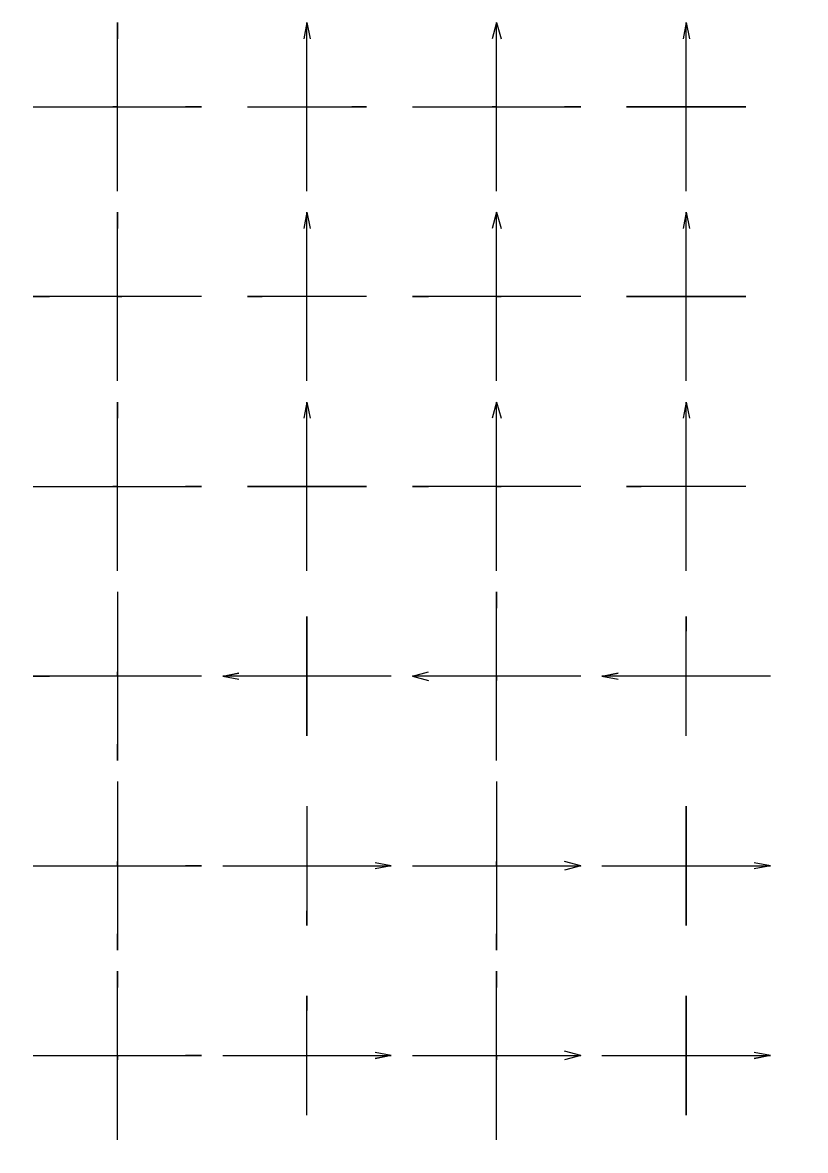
# Model space of a CAD drawing. Header units: metres. Extents: x -2 to 34, y -3 to 106.
# Drawn here: x 15.75 to 34.33, y 20.25 to 47 of the extents above; entities that cross this region are included whole.
import ezdxf

# ---------------------------------------------------------------- set-up
doc = ezdxf.new("R2010")
doc.units = ezdxf.units.M
for name, color, linetype in [('ARROWS', 7, 'Continuous'), ('CONFIG', 7, 'Continuous'), ('EXPLODE', 7, 'Continuous')]:
    doc.layers.add(name, color=color, linetype=linetype)
doc.styles.add('CONFIG', font='OpenSansCondensed-Light.ttf')

# ---------------------------------------------------------------- blocks, each defined once
blk = doc.blocks.new('BASE')
at = {"layer": 'ARROWS', "color": 3}
for p, q in [((0, 2), (-0.104, 1.614)), ((0, -2), (0, 2)), ((0, 2), (0.104, 1.614))]:
    blk.add_line(p, q, dxfattribs=at)
at = {"layer": 'ARROWS', "color": 1}
for p, q in [((-2, 0), (2, 0)), ((2, 0), (1.614, 0.104)), ((2, 0), (1.614, -0.104))]:
    blk.add_line(p, q, dxfattribs=at)
at = {"layer": 'ARROWS', "color": 5}
for p, q in [((0, 0, 2), (0, 0.104, 1.614)), ((0, 0, -2), (0, 0, 2)), ((0, 0, 2), (0, -0.104, 1.614))]:
    blk.add_line(p, q, dxfattribs=at)
at = {"style": 'CONFIG'}
for tag, p in [('EXTRUSION', (-1.8, 0.8)), ('SCALE', (-1.8, 0.5)), ('ROTATION', (-1.8, 0.2))]:
    blk.add_attdef(tag, p, '', height=0.2, dxfattribs=at)

msp = doc.modelspace()

# ---------------------------------------------------------------- linework, layer by layer
at = {"layer": 'EXPLODE', "color": 6}
for p, q in [((18, 43), (18, 47)), ((18, 47), (18, 46.614, 0.104)), ((18, 47), (18, 46.614, -0.104)), ((22.5, 47), (22.427, 46.614, -0.073)), ((22.5, 43), (22.5, 47)), ((22.5, 47), (22.573, 46.614, 0.073)), ((27, 47), (26.896, 46.614)), ((27, 43), (27, 47)), ((27, 47), (27.104, 46.614)), ((31.5, 47), (31.427, 46.614, 0.073)), ((31.5, 43), (31.5, 47)), ((31.5, 47), (31.573, 46.614, -0.073)), ((16, 45), (20, 45)), ((18, 45, 2), (17.896, 45, 1.614)), ((18, 45, -2), (18, 45, 2)), ((18, 45, 2), (18.104, 45, 1.614)), ((20, 45), (19.614, 45, 0.104)), ((20, 45), (19.614, 45, -0.104)), ((21.086, 45, 1.414), (23.914, 45, -1.414)), ((21.086, 45, -1.414), (23.914, 45, 1.414)), ((23.914, 45, -1.414), (23.568, 45, -1.214)), ((23.914, 45, 1.414), (23.568, 45, 1.214)), ((23.914, 45, -1.414), (23.714, 45, -1.068)), ((23.914, 45, 1.414), (23.714, 45, 1.068)), ((25, 45), (29, 45)), ((27, 45, -2), (26.896, 45, -1.614)), ((27, 45, 2), (27, 45, -2)), ((27, 45, -2), (27.104, 45, -1.614)), ((29, 45), (28.614, 45, 0.104)), ((29, 45), (28.614, 45, -0.104)), ((32.914, 45, 1.414), (30.086, 45, -1.414)), ((30.086, 45, -1.414), (30.432, 45, -1.214)), ((30.086, 45, -1.414), (30.286, 45, -1.068)), ((30.086, 45, 1.414), (32.914, 45, -1.414)), ((32.914, 45, -1.414), (32.568, 45, -1.214)), ((32.914, 45, -1.414), (32.714, 45, -1.068)), ((18, 38.5), (18, 42.5)), ((18, 42.5), (18, 42.114, -0.104)), ((18, 42.5), (18, 42.114, 0.104)), ((22.5, 42.5), (22.427, 42.114, -0.073)), ((22.5, 38.5), (22.5, 42.5)), ((22.5, 42.5), (22.573, 42.114, 0.073)), ((27, 42.5), (26.896, 42.114)), ((27, 38.5), (27, 42.5)), ((27, 42.5), (27.104, 42.114)), ((31.5, 42.5), (31.427, 42.114, 0.073)), ((31.5, 38.5), (31.5, 42.5)), ((31.5, 42.5), (31.573, 42.114, -0.073)), ((20, 40.5), (16, 40.5)), ((16, 40.5), (16.386, 40.5, -0.104)), ((16, 40.5), (16.386, 40.5, 0.104)), ((18, 40.5, -2), (17.896, 40.5, -1.614)), ((18, 40.5, 2), (18, 40.5, -2)), ((18, 40.5, -2), (18.104, 40.5, -1.614)), ((23.914, 40.5, -1.414), (21.086, 40.5, 1.414)), ((21.086, 40.5, 1.414), (21.286, 40.5, 1.068)), ((21.086, 40.5, 1.414), (21.432, 40.5, 1.214)), ((23.914, 40.5, 1.414), (21.086, 40.5, -1.414)), ((21.086, 40.5, -1.414), (21.432, 40.5, -1.214)), ((21.086, 40.5, -1.414), (21.286, 40.5, -1.068)), ((29, 40.5), (25, 40.5)), ((25, 40.5), (25.386, 40.5, -0.104)), ((25, 40.5), (25.386, 40.5, 0.104)), ((27, 40.5, 2), (26.896, 40.5, 1.614)), ((27, 40.5, -2), (27, 40.5, 2)), ((27, 40.5, 2), (27.104, 40.5, 1.614)), ((30.086, 40.5, -1.414), (32.914, 40.5, 1.414)), ((32.914, 40.5, -1.414), (30.086, 40.5, 1.414)), ((30.086, 40.5, 1.414), (30.286, 40.5, 1.068)), ((30.086, 40.5, 1.414), (30.432, 40.5, 1.214)), ((32.914, 40.5, 1.414), (32.568, 40.5, 1.214)), ((32.914, 40.5, 1.414), (32.714, 40.5, 1.068)), ((18, 34), (18, 38)), ((18, 38), (18, 37.614, -0.104)), ((18, 38), (18, 37.614, 0.104)), ((22.5, 38), (22.427, 37.614, -0.073)), ((22.5, 34), (22.5, 38)), ((22.5, 38), (22.573, 37.614, 0.073)), ((27, 38), (26.896, 37.614)), ((27, 34), (27, 38)), ((27, 38), (27.104, 37.614)), ((31.5, 38), (31.427, 37.614, 0.073)), ((31.5, 34), (31.5, 38)), ((31.5, 38), (31.573, 37.614, -0.073)), ((16, 36), (20, 36)), ((18, 36, -2), (17.896, 36, -1.614)), ((18, 36, 2), (18, 36, -2)), ((18, 36, -2), (18.104, 36, -1.614)), ((20, 36), (19.614, 36, -0.104)), ((20, 36), (19.614, 36, 0.104)), ((21.086, 36, 1.414), (23.914, 36, -1.414)), ((23.914, 36, 1.414), (21.086, 36, -1.414)), ((21.086, 36, -1.414), (21.286, 36, -1.068)), ((21.086, 36, -1.414), (21.432, 36, -1.214)), ((23.914, 36, -1.414), (23.568, 36, -1.214)), ((23.914, 36, -1.414), (23.714, 36, -1.068)), ((29, 36), (25, 36)), ((25, 36), (25.386, 36, 0.104)), ((25, 36), (25.386, 36, -0.104)), ((27, 36, -2), (26.896, 36, -1.614)), ((27, 36, 2), (27, 36, -2)), ((27, 36, -2), (27.104, 36, -1.614)), ((32.914, 36, 1.414), (30.086, 36, -1.414)), ((30.086, 36, -1.414), (30.286, 36, -1.068)), ((30.086, 36, -1.414), (30.432, 36, -1.214)), ((32.914, 36, -1.414), (30.086, 36, 1.414)), ((30.086, 36, 1.414), (30.432, 36, 1.214)), ((30.086, 36, 1.414), (30.286, 36, 1.068)), ((18, 33.5), (18, 29.5)), ((27, 29.5), (27, 33.5)), ((27, 33.5), (27, 33.114, 0.104)), ((27, 33.5), (27, 33.114, -0.104)), ((22.5, 32.914, 1.414), (22.5, 30.086, -1.414)), ((22.5, 30.086, 1.414), (22.5, 32.914, -1.414)), ((22.5, 32.914, -1.414), (22.5, 32.714, -1.068)), ((22.5, 32.914, -1.414), (22.5, 32.568, -1.214)), ((31.5, 30.086, 1.414), (31.5, 32.914, -1.414)), ((31.5, 32.914, -1.414), (31.5, 32.714, -1.068)), ((31.5, 32.914, -1.414), (31.5, 32.568, -1.214)), ((31.5, 30.086, -1.414), (31.5, 32.914, 1.414)), ((31.5, 32.914, 1.414), (31.5, 32.568, 1.214)), ((31.5, 32.914, 1.414), (31.5, 32.714, 1.068)), ((18, 31.5, -2), (18, 31.604, -1.614)), ((20.5, 31.5), (20.886, 31.573, -0.073)), ((25, 31.5), (25.386, 31.604)), ((27, 31.5, -2), (27, 31.604, -1.614)), ((29.5, 31.5), (29.886, 31.573, 0.073)), ((20, 31.5), (16, 31.5)), ((16, 31.5), (16.386, 31.5, -0.104)), ((16, 31.5), (16.386, 31.5, 0.104)), ((18, 31.5, 2), (18, 31.5, -2)), ((18, 31.5, -2), (18, 31.396, -1.614)), ((24.5, 31.5), (20.5, 31.5)), ((20.5, 31.5), (20.886, 31.427, 0.073)), ((29, 31.5), (25, 31.5)), ((25, 31.5), (25.386, 31.396)), ((27, 31.5, 2), (27, 31.5, -2)), ((27, 31.5, -2), (27, 31.396, -1.614)), ((33.5, 31.5), (29.5, 31.5)), ((29.5, 31.5), (29.886, 31.427, -0.073)), ((22.5, 30.086, -1.414), (22.5, 30.432, -1.214)), ((22.5, 30.086, -1.414), (22.5, 30.286, -1.068)), ((18, 29.5), (18, 29.886, -0.104)), ((18, 29.5), (18, 29.886, 0.104)), ((18, 29), (18, 25)), ((27, 29), (27, 25)), ((22.5, 28.414, 1.414), (22.5, 25.586, -1.414)), ((22.5, 28.414, -1.414), (22.5, 25.586, 1.414)), ((31.5, 25.586, 1.414), (31.5, 28.414, -1.414)), ((31.5, 28.414, -1.414), (31.5, 28.068, -1.214)), ((31.5, 28.414, -1.414), (31.5, 28.214, -1.068)), ((31.5, 28.414, 1.414), (31.5, 25.586, -1.414)), ((18, 27, 2), (18, 27.104, 1.614)), ((24.5, 27), (24.114, 27.073, -0.073)), ((27, 27, -2), (27, 27.104, -1.614)), ((29, 27), (28.614, 27.104)), ((33.5, 27), (33.114, 27.073, 0.073)), ((16, 27), (20, 27)), ((18, 27, -2), (18, 27, 2)), ((18, 27, 2), (18, 26.896, 1.614)), ((20, 27), (19.614, 27, 0.104)), ((20, 27), (19.614, 27, -0.104)), ((20.5, 27), (24.5, 27)), ((24.5, 27), (24.114, 26.927, 0.073)), ((25, 27), (29, 27)), ((27, 27, 2), (27, 27, -2)), ((27, 27, -2), (27, 26.896, -1.614)), ((29, 27), (28.614, 26.896)), ((29.5, 27), (33.5, 27)), ((33.5, 27), (33.114, 26.927, -0.073)), ((22.5, 25.586, -1.414), (22.5, 25.932, -1.214)), ((22.5, 25.586, 1.414), (22.5, 25.932, 1.214)), ((22.5, 25.586, -1.414), (22.5, 25.786, -1.068)), ((22.5, 25.586, 1.414), (22.5, 25.786, 1.068)), ((31.5, 25.586, -1.414), (31.5, 25.932, -1.214)), ((31.5, 25.586, -1.414), (31.5, 25.786, -1.068)), ((18, 25), (18, 25.386, 0.104)), ((18, 25), (18, 25.386, -0.104)), ((27, 25), (27, 25.386, 0.104)), ((27, 25), (27, 25.386, -0.104)), ((18, 20.5), (18, 24.5)), ((18, 24.5), (18, 24.114, -0.104)), ((18, 24.5), (18, 24.114, 0.104)), ((27, 20.5), (27, 24.5)), ((27, 24.5), (27, 24.114, -0.104)), ((27, 24.5), (27, 24.114, 0.104)), ((22.5, 21.086, -1.414), (22.5, 23.914, 1.414)), ((22.5, 23.914, 1.414), (22.5, 23.714, 1.068)), ((22.5, 23.914, 1.414), (22.5, 23.568, 1.214)), ((22.5, 21.086, 1.414), (22.5, 23.914, -1.414)), ((22.5, 23.914, -1.414), (22.5, 23.568, -1.214)), ((22.5, 23.914, -1.414), (22.5, 23.714, -1.068)), ((31.5, 23.914, -1.414), (31.5, 21.086, 1.414)), ((31.5, 21.086, -1.414), (31.5, 23.914, 1.414)), ((31.5, 23.914, 1.414), (31.5, 23.714, 1.068)), ((31.5, 23.914, 1.414), (31.5, 23.568, 1.214)), ((16, 22.5), (20, 22.5)), ((18, 22.5, -2), (18, 22.604, -1.614)), ((18, 22.5, 2), (18, 22.5, -2)), ((18, 22.5, -2), (18, 22.396, -1.614)), ((20, 22.5), (19.614, 22.5, -0.104)), ((20, 22.5), (19.614, 22.5, 0.104)), ((20.5, 22.5), (24.5, 22.5)), ((24.5, 22.5), (24.114, 22.573, -0.073)), ((24.5, 22.5), (24.114, 22.427, 0.073)), ((25, 22.5), (29, 22.5)), ((27, 22.5, 2), (27, 22.604, 1.614)), ((27, 22.5, -2), (27, 22.5, 2)), ((27, 22.5, 2), (27, 22.396, 1.614)), ((29, 22.5), (28.614, 22.604)), ((29, 22.5), (28.614, 22.396)), ((29.5, 22.5), (33.5, 22.5)), ((33.5, 22.5), (33.114, 22.573, 0.073)), ((33.5, 22.5), (33.114, 22.427, -0.073)), ((31.5, 21.086, 1.414), (31.5, 21.432, 1.214)), ((31.5, 21.086, 1.414), (31.5, 21.286, 1.068))]:
    msp.add_line(p, q, dxfattribs=at)

# ---------------------------------------------------------------- block references
at = {"layer": 'CONFIG', "extrusion": (0, 1, 0)}
ref = msp.add_blockref('BASE', (-13.5, 0, 45), dxfattribs=dict(at, yscale=-1, rotation=135))
ref.add_attrib('ROTATION', 'Rotation: 135.00 deg', (12.086, -1.131, -45), dxfattribs={"layer": '0', "extrusion": (0, -1, 0), "height": 0.2, "rotation": 45, "style": 'CONFIG'})
ref.add_attrib('SCALE', 'Scale: x=1.0  y=-1.0  z=1.0', (11.874, -0.919, -45), dxfattribs={"layer": '0', "extrusion": (0, -1, 0), "height": 0.2, "rotation": 45, "style": 'CONFIG'})
ref.add_attrib('EXTRUSION', 'Extrusion: (0.0, 1.0, 0.0)', (11.662, -0.707, -45), dxfattribs={"layer": '0', "extrusion": (0, -1, 0), "height": 0.2, "rotation": 45, "style": 'CONFIG'})
ref = msp.add_blockref('BASE', (-18, 0, 45), dxfattribs=dict(at, yscale=-1, rotation=180))
ref.add_attrib('ROTATION', 'Rotation: 180.00 deg', (16.2, 0.2, -45), dxfattribs={"layer": '0', "extrusion": (0, -1, 0), "height": 0.2, "style": 'CONFIG'})
ref.add_attrib('SCALE', 'Scale: x=1.0  y=-1.0  z=1.0', (16.2, 0.5, -45), dxfattribs={"layer": '0', "extrusion": (0, -1, 0), "height": 0.2, "style": 'CONFIG'})
ref.add_attrib('EXTRUSION', 'Extrusion: (0.0, 1.0, 0.0)', (16.2, 0.8, -45), dxfattribs={"layer": '0', "extrusion": (0, -1, 0), "height": 0.2, "style": 'CONFIG'})
ref = msp.add_blockref('BASE', (-22.5, 0, 45), dxfattribs=dict(at, yscale=-1, rotation=225))
ref.add_attrib('ROTATION', 'Rotation: 225.00 deg', (21.369, 1.414, -45), dxfattribs={"layer": '0', "extrusion": (0, -1, 0), "height": 0.2, "rotation": -45, "style": 'CONFIG'})
ref.add_attrib('SCALE', 'Scale: x=1.0  y=-1.0  z=1.0', (21.581, 1.626, -45), dxfattribs={"layer": '0', "extrusion": (0, -1, 0), "height": 0.2, "rotation": -45, "style": 'CONFIG'})
ref.add_attrib('EXTRUSION', 'Extrusion: (0.0, 1.0, 0.0)', (21.793, 1.838, -45), dxfattribs={"layer": '0', "extrusion": (0, -1, 0), "height": 0.2, "rotation": -45, "style": 'CONFIG'})
ref = msp.add_blockref('BASE', (-27, 0, 45), dxfattribs=dict(at, yscale=-1, rotation=270))
ref.add_attrib('ROTATION', 'Rotation: 270.00 deg', (27.2, 1.8, -45), dxfattribs={"layer": '0', "extrusion": (0, -1, 0), "height": 0.2, "rotation": -90, "style": 'CONFIG'})
ref.add_attrib('SCALE', 'Scale: x=1.0  y=-1.0  z=1.0', (27.5, 1.8, -45), dxfattribs={"layer": '0', "extrusion": (0, -1, 0), "height": 0.2, "rotation": -90, "style": 'CONFIG'})
ref.add_attrib('EXTRUSION', 'Extrusion: (0.0, 1.0, 0.0)', (27.8, 1.8, -45), dxfattribs={"layer": '0', "extrusion": (0, -1, 0), "height": 0.2, "rotation": -90, "style": 'CONFIG'})
ref = msp.add_blockref('BASE', (-31.5, 0, 45), dxfattribs=dict(at, yscale=-1, rotation=315))
ref.add_attrib('ROTATION', 'Rotation: 315.00 deg', (32.914, 1.131, -45), dxfattribs={"layer": '0', "extrusion": (0, -1, 0), "height": 0.2, "rotation": -135, "style": 'CONFIG'})
ref.add_attrib('SCALE', 'Scale: x=1.0  y=-1.0  z=1.0', (33.126, 0.919, -45), dxfattribs={"layer": '0', "extrusion": (0, -1, 0), "height": 0.2, "rotation": -135, "style": 'CONFIG'})
ref.add_attrib('EXTRUSION', 'Extrusion: (0.0, 1.0, 0.0)', (33.338, 0.707, -45), dxfattribs={"layer": '0', "extrusion": (0, -1, 0), "height": 0.2, "rotation": -135, "style": 'CONFIG'})
ref = msp.add_blockref('BASE', (-13.5, 0, 40.5), dxfattribs=dict(at, xscale=-1, rotation=135))
ref.add_attrib('ROTATION', 'Rotation: 135.00 deg', (14.914, 1.131, -40.5), dxfattribs={"layer": '0', "extrusion": (0, -1, 0), "height": 0.2, "rotation": -135, "style": 'CONFIG'})
ref.add_attrib('SCALE', 'Scale: x=-1.0  y=1.0  z=1.0', (15.126, 0.919, -40.5), dxfattribs={"layer": '0', "extrusion": (0, -1, 0), "height": 0.2, "rotation": -135, "style": 'CONFIG'})
ref.add_attrib('EXTRUSION', 'Extrusion: (0.0, 1.0, 0.0)', (15.338, 0.707, -40.5), dxfattribs={"layer": '0', "extrusion": (0, -1, 0), "height": 0.2, "rotation": -135, "style": 'CONFIG'})
ref = msp.add_blockref('BASE', (-18, 0, 40.5), dxfattribs=dict(at, xscale=-1, rotation=180))
ref.add_attrib('ROTATION', 'Rotation: 180.00 deg', (19.8, -0.2, -40.5), dxfattribs={"layer": '0', "extrusion": (0, -1, 0), "height": 0.2, "rotation": -180, "style": 'CONFIG'})
ref.add_attrib('SCALE', 'Scale: x=-1.0  y=1.0  z=1.0', (19.8, -0.5, -40.5), dxfattribs={"layer": '0', "extrusion": (0, -1, 0), "height": 0.2, "rotation": -180, "style": 'CONFIG'})
ref.add_attrib('EXTRUSION', 'Extrusion: (0.0, 1.0, 0.0)', (19.8, -0.8, -40.5), dxfattribs={"layer": '0', "extrusion": (0, -1, 0), "height": 0.2, "rotation": -180, "style": 'CONFIG'})
ref = msp.add_blockref('BASE', (-22.5, 0, 40.5), dxfattribs=dict(at, xscale=-1, rotation=225))
ref.add_attrib('ROTATION', 'Rotation: 225.00 deg', (23.631, -1.414, -40.5), dxfattribs={"layer": '0', "extrusion": (0, -1, 0), "height": 0.2, "rotation": 135, "style": 'CONFIG'})
ref.add_attrib('SCALE', 'Scale: x=-1.0  y=1.0  z=1.0', (23.419, -1.626, -40.5), dxfattribs={"layer": '0', "extrusion": (0, -1, 0), "height": 0.2, "rotation": 135, "style": 'CONFIG'})
ref.add_attrib('EXTRUSION', 'Extrusion: (0.0, 1.0, 0.0)', (23.207, -1.838, -40.5), dxfattribs={"layer": '0', "extrusion": (0, -1, 0), "height": 0.2, "rotation": 135, "style": 'CONFIG'})
ref = msp.add_blockref('BASE', (-27, 0, 40.5), dxfattribs=dict(at, xscale=-1, rotation=270))
ref.add_attrib('ROTATION', 'Rotation: 270.00 deg', (26.8, -1.8, -40.5), dxfattribs={"layer": '0', "extrusion": (0, -1, 0), "height": 0.2, "rotation": 90, "style": 'CONFIG'})
ref.add_attrib('SCALE', 'Scale: x=-1.0  y=1.0  z=1.0', (26.5, -1.8, -40.5), dxfattribs={"layer": '0', "extrusion": (0, -1, 0), "height": 0.2, "rotation": 90, "style": 'CONFIG'})
ref.add_attrib('EXTRUSION', 'Extrusion: (0.0, 1.0, 0.0)', (26.2, -1.8, -40.5), dxfattribs={"layer": '0', "extrusion": (0, -1, 0), "height": 0.2, "rotation": 90, "style": 'CONFIG'})
ref = msp.add_blockref('BASE', (-31.5, 0, 40.5), dxfattribs=dict(at, xscale=-1, rotation=315))
ref.add_attrib('ROTATION', 'Rotation: 315.00 deg', (30.086, -1.131, -40.5), dxfattribs={"layer": '0', "extrusion": (0, -1, 0), "height": 0.2, "rotation": 45, "style": 'CONFIG'})
ref.add_attrib('SCALE', 'Scale: x=-1.0  y=1.0  z=1.0', (29.874, -0.919, -40.5), dxfattribs={"layer": '0', "extrusion": (0, -1, 0), "height": 0.2, "rotation": 45, "style": 'CONFIG'})
ref.add_attrib('EXTRUSION', 'Extrusion: (0.0, 1.0, 0.0)', (29.662, -0.707, -40.5), dxfattribs={"layer": '0', "extrusion": (0, -1, 0), "height": 0.2, "rotation": 45, "style": 'CONFIG'})
ref = msp.add_blockref('BASE', (-13.5, 0, 36), dxfattribs=dict(at, rotation=135))
ref.add_attrib('ROTATION', 'Rotation: 135.00 deg', (-12.369, -1.414, 36), dxfattribs={"layer": '0', "extrusion": (0, 1, 0), "height": 0.2, "rotation": 135, "style": 'CONFIG'})
ref.add_attrib('SCALE', 'Scale: x=1.0  y=1.0  z=1.0', (-12.581, -1.626, 36), dxfattribs={"layer": '0', "extrusion": (0, 1, 0), "height": 0.2, "rotation": 135, "style": 'CONFIG'})
ref.add_attrib('EXTRUSION', 'Extrusion: (0.0, 1.0, 0.0)', (-12.793, -1.838, 36), dxfattribs={"layer": '0', "extrusion": (0, 1, 0), "height": 0.2, "rotation": 135, "style": 'CONFIG'})
ref = msp.add_blockref('BASE', (-18, 0, 36), dxfattribs=dict(at, rotation=180))
ref.add_attrib('ROTATION', 'Rotation: 180.00 deg', (-16.2, -0.2, 36), dxfattribs={"layer": '0', "extrusion": (0, 1, 0), "height": 0.2, "rotation": 180, "style": 'CONFIG'})
ref.add_attrib('SCALE', 'Scale: x=1.0  y=1.0  z=1.0', (-16.2, -0.5, 36), dxfattribs={"layer": '0', "extrusion": (0, 1, 0), "height": 0.2, "rotation": 180, "style": 'CONFIG'})
ref.add_attrib('EXTRUSION', 'Extrusion: (0.0, 1.0, 0.0)', (-16.2, -0.8, 36), dxfattribs={"layer": '0', "extrusion": (0, 1, 0), "height": 0.2, "rotation": 180, "style": 'CONFIG'})
ref = msp.add_blockref('BASE', (-22.5, 0, 36), dxfattribs=dict(at, rotation=225))
ref.add_attrib('ROTATION', 'Rotation: 225.00 deg', (-21.086, 1.131, 36), dxfattribs={"layer": '0', "extrusion": (0, 1, 0), "height": 0.2, "rotation": -135, "style": 'CONFIG'})
ref.add_attrib('SCALE', 'Scale: x=1.0  y=1.0  z=1.0', (-20.874, 0.919, 36), dxfattribs={"layer": '0', "extrusion": (0, 1, 0), "height": 0.2, "rotation": -135, "style": 'CONFIG'})
ref.add_attrib('EXTRUSION', 'Extrusion: (0.0, 1.0, 0.0)', (-20.662, 0.707, 36), dxfattribs={"layer": '0', "extrusion": (0, 1, 0), "height": 0.2, "rotation": -135, "style": 'CONFIG'})
ref = msp.add_blockref('BASE', (-27, 0, 36), dxfattribs=dict(at, rotation=270))
ref.add_attrib('ROTATION', 'Rotation: 270.00 deg', (-26.8, 1.8, 36), dxfattribs={"layer": '0', "extrusion": (0, 1, 0), "height": 0.2, "rotation": -90, "style": 'CONFIG'})
ref.add_attrib('SCALE', 'Scale: x=1.0  y=1.0  z=1.0', (-26.5, 1.8, 36), dxfattribs={"layer": '0', "extrusion": (0, 1, 0), "height": 0.2, "rotation": -90, "style": 'CONFIG'})
ref.add_attrib('EXTRUSION', 'Extrusion: (0.0, 1.0, 0.0)', (-26.2, 1.8, 36), dxfattribs={"layer": '0', "extrusion": (0, 1, 0), "height": 0.2, "rotation": -90, "style": 'CONFIG'})
ref = msp.add_blockref('BASE', (-31.5, 0, 36), dxfattribs=dict(at, rotation=315))
ref.add_attrib('ROTATION', 'Rotation: 315.00 deg', (-32.631, 1.414, 36), dxfattribs={"layer": '0', "extrusion": (0, 1, 0), "height": 0.2, "rotation": -45, "style": 'CONFIG'})
ref.add_attrib('SCALE', 'Scale: x=1.0  y=1.0  z=1.0', (-32.419, 1.626, 36), dxfattribs={"layer": '0', "extrusion": (0, 1, 0), "height": 0.2, "rotation": -45, "style": 'CONFIG'})
ref.add_attrib('EXTRUSION', 'Extrusion: (0.0, 1.0, 0.0)', (-32.207, 1.838, 36), dxfattribs={"layer": '0', "extrusion": (0, 1, 0), "height": 0.2, "rotation": -45, "style": 'CONFIG'})
at = {"layer": 'CONFIG', "extrusion": (1, 0, 0)}
ref = msp.add_blockref('BASE', (31.5, 0, 22.5), dxfattribs=dict(at, zscale=-1, rotation=225))
ref.add_attrib('ROTATION', 'Rotation: 225.00 deg', (32.914, 1.131, 22.5), dxfattribs={"layer": '0', "extrusion": (1, 0, 0), "height": 0.2, "rotation": -135, "style": 'CONFIG'})
ref.add_attrib('SCALE', 'Scale: x=1.0  y=1.0  z=-1.0', (33.126, 0.919, 22.5), dxfattribs={"layer": '0', "extrusion": (1, 0, 0), "height": 0.2, "rotation": -135, "style": 'CONFIG'})
ref.add_attrib('EXTRUSION', 'Extrusion: (1.0, 0.0, 0.0)', (33.338, 0.707, 22.5), dxfattribs={"layer": '0', "extrusion": (1, 0, 0), "height": 0.2, "rotation": -135, "style": 'CONFIG'})
ref = msp.add_blockref('BASE', (31.5, 0, 31.5), dxfattribs=dict(at, zscale=-1, rotation=315))
ref.add_attrib('ROTATION', 'Rotation: 315.00 deg', (30.369, 1.414, 31.5), dxfattribs={"layer": '0', "extrusion": (1, 0, 0), "height": 0.2, "rotation": -45, "style": 'CONFIG'})
ref.add_attrib('SCALE', 'Scale: x=1.0  y=1.0  z=-1.0', (30.581, 1.626, 31.5), dxfattribs={"layer": '0', "extrusion": (1, 0, 0), "height": 0.2, "rotation": -45, "style": 'CONFIG'})
ref.add_attrib('EXTRUSION', 'Extrusion: (1.0, 0.0, 0.0)', (30.793, 1.838, 31.5), dxfattribs={"layer": '0', "extrusion": (1, 0, 0), "height": 0.2, "rotation": -45, "style": 'CONFIG'})
ref = msp.add_blockref('BASE', (31.5, 0, 18), dxfattribs=dict(at, zscale=-1, rotation=180))
ref.add_attrib('ROTATION', 'Rotation: 180.00 deg', (33.3, -0.2, 18), dxfattribs={"layer": '0', "extrusion": (1, 0, 0), "height": 0.2, "rotation": 180, "style": 'CONFIG'})
ref.add_attrib('SCALE', 'Scale: x=1.0  y=1.0  z=-1.0', (33.3, -0.5, 18), dxfattribs={"layer": '0', "extrusion": (1, 0, 0), "height": 0.2, "rotation": 180, "style": 'CONFIG'})
ref.add_attrib('EXTRUSION', 'Extrusion: (1.0, 0.0, 0.0)', (33.3, -0.8, 18), dxfattribs={"layer": '0', "extrusion": (1, 0, 0), "height": 0.2, "rotation": 180, "style": 'CONFIG'})
ref = msp.add_blockref('BASE', (31.5, 0, 27), dxfattribs=dict(at, zscale=-1, rotation=270))
ref.add_attrib('ROTATION', 'Rotation: 270.00 deg', (31.7, 1.8, 27), dxfattribs={"layer": '0', "extrusion": (1, 0, 0), "height": 0.2, "rotation": -90, "style": 'CONFIG'})
ref.add_attrib('SCALE', 'Scale: x=1.0  y=1.0  z=-1.0', (32, 1.8, 27), dxfattribs={"layer": '0', "extrusion": (1, 0, 0), "height": 0.2, "rotation": -90, "style": 'CONFIG'})
ref.add_attrib('EXTRUSION', 'Extrusion: (1.0, 0.0, 0.0)', (32.3, 1.8, 27), dxfattribs={"layer": '0', "extrusion": (1, 0, 0), "height": 0.2, "rotation": -90, "style": 'CONFIG'})
ref = msp.add_blockref('BASE', (27, 0, 22.5), dxfattribs=dict(at, yscale=-1, rotation=225))
ref.add_attrib('ROTATION', 'Rotation: 225.00 deg', (-28.131, 1.414, -22.5), dxfattribs={"layer": '0', "extrusion": (-1, 0, 0), "height": 0.2, "rotation": -45, "style": 'CONFIG'})
ref.add_attrib('SCALE', 'Scale: x=1.0  y=-1.0  z=1.0', (-27.919, 1.626, -22.5), dxfattribs={"layer": '0', "extrusion": (-1, 0, 0), "height": 0.2, "rotation": -45, "style": 'CONFIG'})
ref.add_attrib('EXTRUSION', 'Extrusion: (1.0, 0.0, 0.0)', (-27.707, 1.838, -22.5), dxfattribs={"layer": '0', "extrusion": (-1, 0, 0), "height": 0.2, "rotation": -45, "style": 'CONFIG'})
ref = msp.add_blockref('BASE', (27, 0, 31.5), dxfattribs=dict(at, yscale=-1, rotation=315))
ref.add_attrib('ROTATION', 'Rotation: 315.00 deg', (-25.586, 1.131, -31.5), dxfattribs={"layer": '0', "extrusion": (-1, 0, 0), "height": 0.2, "rotation": -135, "style": 'CONFIG'})
ref.add_attrib('SCALE', 'Scale: x=1.0  y=-1.0  z=1.0', (-25.374, 0.919, -31.5), dxfattribs={"layer": '0', "extrusion": (-1, 0, 0), "height": 0.2, "rotation": -135, "style": 'CONFIG'})
ref.add_attrib('EXTRUSION', 'Extrusion: (1.0, 0.0, 0.0)', (-25.162, 0.707, -31.5), dxfattribs={"layer": '0', "extrusion": (-1, 0, 0), "height": 0.2, "rotation": -135, "style": 'CONFIG'})
ref = msp.add_blockref('BASE', (27, 0, 18), dxfattribs=dict(at, yscale=-1, rotation=180))
ref.add_attrib('ROTATION', 'Rotation: 180.00 deg', (-28.8, 0.2, -18), dxfattribs={"layer": '0', "extrusion": (-1, 0, 0), "height": 0.2, "style": 'CONFIG'})
ref.add_attrib('SCALE', 'Scale: x=1.0  y=-1.0  z=1.0', (-28.8, 0.5, -18), dxfattribs={"layer": '0', "extrusion": (-1, 0, 0), "height": 0.2, "style": 'CONFIG'})
ref.add_attrib('EXTRUSION', 'Extrusion: (1.0, 0.0, 0.0)', (-28.8, 0.8, -18), dxfattribs={"layer": '0', "extrusion": (-1, 0, 0), "height": 0.2, "style": 'CONFIG'})
ref = msp.add_blockref('BASE', (27, 0, 27), dxfattribs=dict(at, yscale=-1, rotation=270))
ref.add_attrib('ROTATION', 'Rotation: 270.00 deg', (-26.8, 1.8, -27), dxfattribs={"layer": '0', "extrusion": (-1, 0, 0), "height": 0.2, "rotation": -90, "style": 'CONFIG'})
ref.add_attrib('SCALE', 'Scale: x=1.0  y=-1.0  z=1.0', (-26.5, 1.8, -27), dxfattribs={"layer": '0', "extrusion": (-1, 0, 0), "height": 0.2, "rotation": -90, "style": 'CONFIG'})
ref.add_attrib('EXTRUSION', 'Extrusion: (1.0, 0.0, 0.0)', (-26.2, 1.8, -27), dxfattribs={"layer": '0', "extrusion": (-1, 0, 0), "height": 0.2, "rotation": -90, "style": 'CONFIG'})
ref = msp.add_blockref('BASE', (22.5, 0, 22.5), dxfattribs=dict(at, xscale=-1, rotation=225))
ref.add_attrib('ROTATION', 'Rotation: 225.00 deg', (-21.369, -1.414, -22.5), dxfattribs={"layer": '0', "extrusion": (-1, 0, 0), "height": 0.2, "rotation": 135, "style": 'CONFIG'})
ref.add_attrib('SCALE', 'Scale: x=-1.0  y=1.0  z=1.0', (-21.581, -1.626, -22.5), dxfattribs={"layer": '0', "extrusion": (-1, 0, 0), "height": 0.2, "rotation": 135, "style": 'CONFIG'})
ref.add_attrib('EXTRUSION', 'Extrusion: (1.0, 0.0, 0.0)', (-21.793, -1.838, -22.5), dxfattribs={"layer": '0', "extrusion": (-1, 0, 0), "height": 0.2, "rotation": 135, "style": 'CONFIG'})
ref = msp.add_blockref('BASE', (22.5, 0, 31.5), dxfattribs=dict(at, xscale=-1, rotation=315))
ref.add_attrib('ROTATION', 'Rotation: 315.00 deg', (-23.914, -1.131, -31.5), dxfattribs={"layer": '0', "extrusion": (-1, 0, 0), "height": 0.2, "rotation": 45, "style": 'CONFIG'})
ref.add_attrib('SCALE', 'Scale: x=-1.0  y=1.0  z=1.0', (-24.126, -0.919, -31.5), dxfattribs={"layer": '0', "extrusion": (-1, 0, 0), "height": 0.2, "rotation": 45, "style": 'CONFIG'})
ref.add_attrib('EXTRUSION', 'Extrusion: (1.0, 0.0, 0.0)', (-24.338, -0.707, -31.5), dxfattribs={"layer": '0', "extrusion": (-1, 0, 0), "height": 0.2, "rotation": 45, "style": 'CONFIG'})
ref = msp.add_blockref('BASE', (22.5, 0, 18), dxfattribs=dict(at, xscale=-1, rotation=180))
ref.add_attrib('ROTATION', 'Rotation: 180.00 deg', (-20.7, -0.2, -18), dxfattribs={"layer": '0', "extrusion": (-1, 0, 0), "height": 0.2, "rotation": -180, "style": 'CONFIG'})
ref.add_attrib('SCALE', 'Scale: x=-1.0  y=1.0  z=1.0', (-20.7, -0.5, -18), dxfattribs={"layer": '0', "extrusion": (-1, 0, 0), "height": 0.2, "rotation": -180, "style": 'CONFIG'})
ref.add_attrib('EXTRUSION', 'Extrusion: (1.0, 0.0, 0.0)', (-20.7, -0.8, -18), dxfattribs={"layer": '0', "extrusion": (-1, 0, 0), "height": 0.2, "rotation": -180, "style": 'CONFIG'})
ref = msp.add_blockref('BASE', (22.5, 0, 27), dxfattribs=dict(at, xscale=-1, rotation=270))
ref.add_attrib('ROTATION', 'Rotation: 270.00 deg', (-22.7, -1.8, -27), dxfattribs={"layer": '0', "extrusion": (-1, 0, 0), "height": 0.2, "rotation": 90, "style": 'CONFIG'})
ref.add_attrib('SCALE', 'Scale: x=-1.0  y=1.0  z=1.0', (-23, -1.8, -27), dxfattribs={"layer": '0', "extrusion": (-1, 0, 0), "height": 0.2, "rotation": 90, "style": 'CONFIG'})
ref.add_attrib('EXTRUSION', 'Extrusion: (1.0, 0.0, 0.0)', (-23.3, -1.8, -27), dxfattribs={"layer": '0', "extrusion": (-1, 0, 0), "height": 0.2, "rotation": 90, "style": 'CONFIG'})
ref = msp.add_blockref('BASE', (18, 0, 22.5), dxfattribs=dict(at, rotation=225))
ref.add_attrib('ROTATION', 'Rotation: 225.00 deg', (19.414, 1.131, 22.5), dxfattribs={"layer": '0', "extrusion": (1, 0, 0), "height": 0.2, "rotation": -135, "style": 'CONFIG'})
ref.add_attrib('SCALE', 'Scale: x=1.0  y=1.0  z=1.0', (19.626, 0.919, 22.5), dxfattribs={"layer": '0', "extrusion": (1, 0, 0), "height": 0.2, "rotation": -135, "style": 'CONFIG'})
ref.add_attrib('EXTRUSION', 'Extrusion: (1.0, 0.0, 0.0)', (19.838, 0.707, 22.5), dxfattribs={"layer": '0', "extrusion": (1, 0, 0), "height": 0.2, "rotation": -135, "style": 'CONFIG'})
ref = msp.add_blockref('BASE', (18, 0, 31.5), dxfattribs=dict(at, rotation=315))
ref.add_attrib('ROTATION', 'Rotation: 315.00 deg', (16.869, 1.414, 31.5), dxfattribs={"layer": '0', "extrusion": (1, 0, 0), "height": 0.2, "rotation": -45, "style": 'CONFIG'})
ref.add_attrib('SCALE', 'Scale: x=1.0  y=1.0  z=1.0', (17.081, 1.626, 31.5), dxfattribs={"layer": '0', "extrusion": (1, 0, 0), "height": 0.2, "rotation": -45, "style": 'CONFIG'})
ref.add_attrib('EXTRUSION', 'Extrusion: (1.0, 0.0, 0.0)', (17.293, 1.838, 31.5), dxfattribs={"layer": '0', "extrusion": (1, 0, 0), "height": 0.2, "rotation": -45, "style": 'CONFIG'})

doc.saveas('drawing.dxf')
